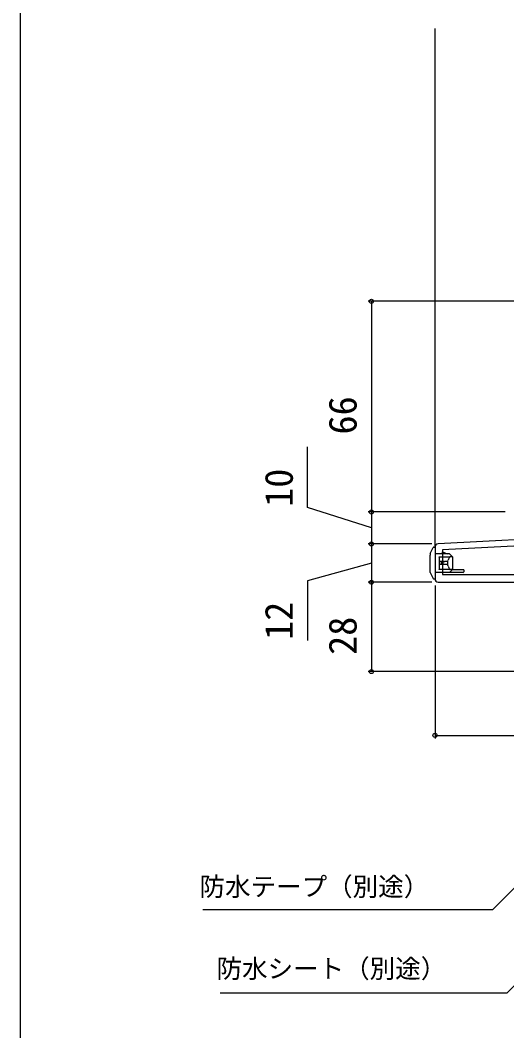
# Model space of a CAD drawing. Units: millimetres, scale not verified. Extents: x -525 to 525, y -783 to 778.
# Drawn here: x -525 to -372.5, y -85.2 to 231.4 of the extents above; entities that cross this region are included whole.
import ezdxf
from ezdxf.enums import TextEntityAlignment as Align

# ---------------------------------------------------------------- set-up
doc = ezdxf.new("R2010")
doc.units = ezdxf.units.MM
doc.header["$LTSCALE"] = 4
for name, color, linetype in [('0-3_YKK_11', 7, 'Continuous'), ('0-5_YKK_12', 2, 'Continuous'), ('0-6_YKK_13', 4, 'Continuous'), ('0-8_YKK_D', 6, 'Continuous'), ('0-9_YKK_ZWAK', 7, 'Continuous')]:
    doc.layers.add(name, color=color, linetype=linetype)
doc.styles.add('ＭＳ ゴシック', font='')
doc.styles.get('ＭＳ ゴシック').set_extended_font_data('MS Gothic')

msp = doc.modelspace()

# ---------------------------------------------------------------- linework, layer by layer
at = {"layer": '0-3_YKK_11'}
msp.add_line((-395, 66.351), (-395, 56.3), dxfattribs=at)
for points in [[(-394, 55.3), (-333.4, 55.3), (-333.4, 27.3), (-330, 27.3), (-330, 29.2), (-330.5, 29.7), (-331, 30.2), (-331, 55.3), (-280, 55.3), (-280, 56.8), (-267.5, 56.8), (-267.5, 55.3), (-265, 55.3), (-265, 59.3), (-280, 59.3), (-280, 111.3), (-281.8, 111.3), (-281.8, 109.3), (-290, 109.3), (-290, 106)], [(-343.785, 84.126), (-342.793, 78.5), (-347.6, 78.5), (-347.6, 83.856), (-347.058, 84.724), (-347.377, 85.3), (-350, 85.3), (-350, 69.658), (-394.052, 67.35)]]:
    msp.add_lwpolyline(points, dxfattribs=at)
msp.add_lwpolyline([(-350, 67.656), (-392.6, 65.423), (-392.6, 57.7), (-350, 57.7)], close=True, dxfattribs=at)
for centre, start, end in [((-394, 66.351), 93.00003, 180), ((-394, 56.3), 180.00001, 269.99999)]:
    msp.add_arc(centre, 1, start, end, dxfattribs=at)
at = {"layer": '0-5_YKK_12'}
msp.add_line((-395, 66.351), (-395, 228.8), dxfattribs=at)
at = {"layer": '0-6_YKK_13'}
for p, q in [((-396.5, 64.3), (-395.583, 66.134)), ((-396.5, 64.3), (-396.5, 63.8)), ((-396.5, 58.8), (-396.5, 63.8)), ((-395.315, 66.3), (-395.287, 66.3)), ((-395.287, 66.3), (-395, 66.3)), ((-395, 66.3), (-395, 65.3)), ((-395, 65.3), (-395, 57.3)), ((-390.5, 64.2), (-395, 64.2)), ((-389.5, 63.3), (-390.5, 64.2)), ((-393.7, 63.3), (-390.264, 63.3)), ((-393.7, 63.196), (-393.7, 63.3)), ((-393.7, 63.196), (-393.7, 61.8)), ((-393.1, 61.8), (-393.7, 61.8)), ((-393.7, 61.8), (-393.7, 60.8)), ((-393.1, 60.8), (-393.7, 60.8)), ((-393.7, 60.8), (-393.7, 59.404)), ((-393.1, 61.8), (-393.1, 60.8)), ((-393.006, 61.8), (-393.1, 61.8)), ((-393.006, 60.8), (-393.1, 60.8)), ((-393.006, 61.8), (-392.813, 61.8)), ((-392.813, 60.8), (-393.006, 60.8)), ((-392.5, 61.8), (-392.813, 61.8)), ((-392.5, 60.8), (-392.813, 60.8)), ((-392.5, 61.8), (-392.5, 60.8)), ((-392.367, 61.8), (-392.5, 61.8)), ((-392.367, 60.8), (-392.5, 60.8)), ((-392.367, 61.8), (-392.186, 61.8)), ((-392.186, 60.8), (-392.367, 60.8)), ((-392.085, 61.8), (-392.186, 61.8)), ((-392.085, 60.8), (-392.186, 60.8)), ((-392.085, 61.8), (-391.941, 61.8)), ((-391.941, 60.8), (-392.085, 60.8)), ((-391.093, 61.8), (-391.941, 61.8)), ((-390.8, 63.3), (-390.5, 63.3)), ((-389.565, 63.3), (-390.264, 63.3)), ((-389.565, 63.3), (-389.5, 63.3)), ((-389.5, 63.3), (-389.5, 59.3)), ((-396.5, 58.3), (-396.5, 58.8)), ((-396.5, 58.3), (-395.583, 56.466)), ((-390.5, 58.3), (-395, 58.3)), ((-390.5, 59.3), (-390.8, 59.3)), ((-390.5, 58.3), (-389.5, 59.3)), ((-386.3, 58.3), (-390.5, 58.3)), ((-389.565, 59.3), (-390.264, 59.3)), ((-389.5, 59.3), (-389.565, 59.3)), ((-386, 59.221), (-389.548, 59.252)), ((-389.548, 59.252), (-386, 59.221)), ((-386.3, 58.3), (-386, 58.6)), ((-386, 59.221), (-386, 58.6)), ((-395.287, 56.3), (-395.315, 56.3))]:
    msp.add_line(p, q, dxfattribs=at)
for points in [[(-392.6, 64.2), (-392.6, 64.8), (-391.182, 64.2)], [(-391.093, 61.8), (-391.093, 60.8), (-391.941, 60.8)], [(-395, 57.3), (-395, 56.3), (-395.287, 56.3)], [(-390.264, 59.3), (-393.7, 59.3), (-393.7, 59.404)]]:
    msp.add_lwpolyline(points, dxfattribs=at)
for centre, radius, start, end in [((-395.315, 66), 0.3, 90, 153.43495), ((-391.69, 62.367), 0.823, 316.45882, 351.2011), ((-391.505, 60.323), 0.63, 3.21963, 49.12045), ((-395.315, 56.6), 0.3, 206.56505, 270)]:
    msp.add_arc(centre, radius, start, end, dxfattribs=at)
for centre, major_axis, start_param, end_param in [((-388.711, 61.3), (0, 2.9), 0.8581397, 1.2402914), ((-388.711, 61.3), (0, 2.9), 1.9013013, 2.283453), ((-390.264, 63), (0, 0.3), 6.2831853, 7.141325), ((-390.264, 59.6), (0, 0.3), 2.283453, 3.1415927)]:
    msp.add_ellipse(centre, major_axis=major_axis, ratio=0.789474, start_param=start_param, end_param=end_param, dxfattribs=at)
at = {"layer": '0-8_YKK_D'}
for p, q in [((-366.341, 143.3), (-415.921, 143.3)), ((-414.921, 143.3), (-414.921, 77.3)), ((-373, 77.3), (-415.921, 77.3)), ((-374, 77.3), (-415.921, 77.3)), ((-414.921, 77.3), (-414.921, 67.3)), ((-396, 67.3), (-415.921, 67.3)), ((-397, 67.3), (-415.921, 67.3)), ((-414.921, 67.3), (-414.921, 55.3)), ((-396, 55.3), (-415.921, 55.3)), ((-399, 55.3), (-415.921, 55.3)), ((-414.921, 55.3), (-414.921, 27.3)), ((-395, 54.3), (-395, 6.3)), ((-334.4, 27.3), (-415.921, 27.3)), ((-395, 7.3), (-330, 7.3))]:
    msp.add_line(p, q, dxfattribs=at)
for points in [[(-414.921, 72.3), (-434.921, 78.745), (-434.921, 97.745)], [(-414.921, 61.3), (-434.921, 55.779), (-434.921, 37.051)], [(-331, -1.41), (-332.803, -3.213), (-376.935, -47.346), (-379.492, -47.346), (-467.719, -47.346)], [(-329, -30.007), (-330.803, -31.811), (-372.491, -73.498), (-462.373, -73.498)]]:
    msp.add_lwpolyline(points, dxfattribs=at)
for centre in [(-414.921, 143.3), (-414.921, 77.3), (-414.921, 77.3), (-414.921, 67.3), (-414.921, 67.3), (-414.921, 55.3), (-414.921, 55.3), (-414.921, 27.3), (-395, 7.3)]:
    msp.add_circle(centre, 0.637, dxfattribs=at)
at = {"layer": '0-9_YKK_ZWAK'}
msp.add_line((-525, 747.3), (-525, -782.7), dxfattribs=at)

# ---------------------------------------------------------------- texts
at = {"layer": '0-8_YKK_D', "style": 'ＭＳ ゴシック'}
for s, p in [('66', (-416.921, 101.573)), ('10', (-436.921, 78.905)), ('12', (-436.921, 37.211)), ('28', (-416.921, 32.539))]:
    msp.add_text(s, height=8.798, rotation=90, dxfattribs=at).set_placement(p, align=Align.BOTTOM_LEFT)
for s, p in [('防水テープ（別途）', (-468.81, -44.755)), ('防水シート（別途）', (-463.464, -70.433))]:
    msp.add_text(s, height=5.865, dxfattribs=at).set_placement(p, align=Align.BOTTOM_LEFT)

doc.saveas('drawing.dxf')
